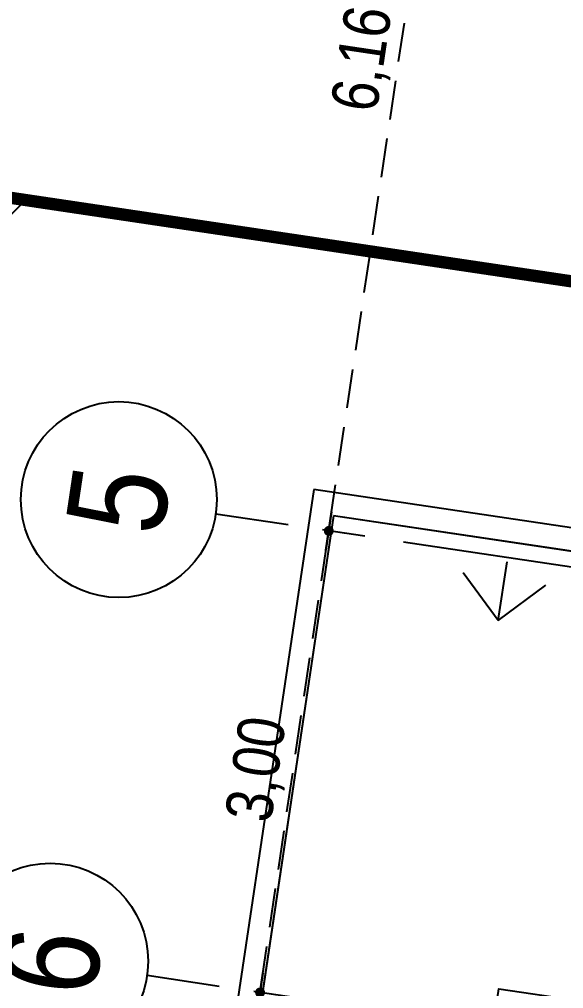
# Model space of a CAD drawing. Header units: millimetres. Extents: x 338 to 506, y 179 to 335.
# Drawn here: x 394.65 to 398.15, y 277.67 to 283.9 of the extents above; entities that cross this region are included whole.
import ezdxf
from ezdxf.enums import TextEntityAlignment as Align

# ---------------------------------------------------------------- set-up
doc = ezdxf.new("R2010")
doc.units = ezdxf.units.MM
doc.linetypes.add('CENTER', pattern=[2, 1.25, -0.25, 0.25, -0.25])
doc.linetypes.add('DASHED2', pattern=[0.375, 0.25, -0.125])
for name, color, linetype in [('ANDEN', 251, 'Continuous'), ('COTAS', 30, 'Continuous'), ('EJES_DE_COLUMNA', 255, 'DASHED2'), ('MUROS', 32, 'Continuous'), ('REJAS', 151, 'Continuous'), ('TEXTOS', 7, 'Continuous')]:
    doc.layers.add(name, color=color, linetype=linetype)
doc.styles.get("Standard").update_dxf_attribs({"font": 'ARIALUNI.ttf'})
doc.styles.add('TECHNIC', font='txt')
doc.dimstyles.new('CONSTRUIME', dxfattribs={"dimtxt": 0.09, "dimasz": 0.027, "dimexe": 0.04, "dimexo": 0.1, "dimgap": 0.04, "dimtad": 1, "dimtih": 1, "dimtoh": 1, "dimdec": 4, "dimzin": 5, "dimdsep": 46, "dimtxsty": 'Standard', "dimcen": -0.05, "dimclrd": 253, "dimclre": 253, "dimclrt": 7, "dimadec": 0, "dimazin": 0, "dimtfac": 1, "dimtdec": 4, "dimtmove": 2, "dimatfit": 3, "dimfxl": 1, "dimtolj": 1, "dimarcsym": 0})

# ---------------------------------------------------------------- blocks, each defined once
blk = doc.blocks.new('EJES_CORTES')
at = {"layer": 'TEXTOS'}
blk.add_line((-21.9219, 4.1078), (-22.5911, 4.6073), dxfattribs=at)
at = {"layer": 'TEXTOS', "linetype": 'CENTER', "const_width": 0.0792}
blk.add_lwpolyline([(-21.9219, 0.2971), (-21.9219, 4.2577)], dxfattribs=at)
blk = doc.blocks.new('*X992')
at = {"color": 0}
for q in [(98.1805, 102.8223), (98.1805, 102.2835), (98.2921, 102.5529)]:
    blk.add_line((97.9111, 102.5529), q, dxfattribs=at)
blk = doc.blocks.new('ARROW')
at = {"layer": 'COTAS', "color": 1}
blk.add_line((2.5, 0), (-2.5, 0), dxfattribs=at)
at = {"layer": 'COTAS', "color": 1, "const_width": 0.635}
blk.add_lwpolyline([(-0.32, 0, 1), (0.32, 0, 1)], format="xyb", close=True, dxfattribs=at)
blk = doc.blocks.new('*U1061')
at = {"layer": 'EJES_DE_COLUMNA', "color": 7, "style": 'TECHNIC'}
blk.add_text('7,51', height=0.3, dxfattribs=at).set_placement((722.4301, 199.0935))
blk = doc.blocks.new('*D654')
at = {"layer": 'DEFPOINTS', "color": 0, "transparency": 16777216}
for p in [(726.5408, 199.0013), (719.0272, 198.789), (726.5408, 198.789)]:
    blk.add_point(p, dxfattribs=at)
at = {"layer": 'EJES_DE_COLUMNA', "color": 253, "transparency": 16777216}
for p, q in [((719.0272, 198.9013), (719.0272, 199.0413)), ((726.5408, 198.9013), (726.5408, 199.0413)), ((719.0772, 199.0013), (726.4908, 199.0013))]:
    blk.add_line(p, q, dxfattribs=at)
at = {"transparency": 16777216}
blk.add_blockref('*U1061', (0, 0), dxfattribs=at)
at = {"layer": 'EJES_DE_COLUMNA', "color": 253, "transparency": 16777216, "xscale": 0.05, "yscale": 0.05, "zscale": 0.05, "rotation": 180}
blk.add_blockref('ARROW', (719.0272, 199.0013), dxfattribs=at)
at = {"layer": 'EJES_DE_COLUMNA', "color": 253, "transparency": 16777216, "xscale": 0.05, "yscale": 0.05, "zscale": 0.05}
blk.add_blockref('ARROW', (726.5408, 199.0013), dxfattribs=at)
blk = doc.blocks.new('*U1062')
at = {"layer": 'EJES_DE_COLUMNA', "color": 7, "style": 'TECHNIC'}
blk.add_text('3,00', height=0.3, dxfattribs=at).set_placement((727.6233, 199.0935))
blk = doc.blocks.new('*D655')
at = {"layer": 'DEFPOINTS', "color": 0, "transparency": 16777216}
for p in [(729.5408, 199.0013), (726.5408, 198.789), (729.5408, 198.789)]:
    blk.add_point(p, dxfattribs=at)
at = {"layer": 'EJES_DE_COLUMNA', "color": 253, "transparency": 16777216}
for p, q in [((726.5408, 198.9013), (726.5408, 199.0413)), ((729.5408, 198.9013), (729.5408, 199.0413)), ((726.5908, 199.0013), (729.4908, 199.0013))]:
    blk.add_line(p, q, dxfattribs=at)
at = {"transparency": 16777216}
blk.add_blockref('*U1062', (0, 0), dxfattribs=at)
at = {"layer": 'EJES_DE_COLUMNA', "color": 253, "transparency": 16777216, "xscale": 0.05, "yscale": 0.05, "zscale": 0.05, "rotation": 180}
blk.add_blockref('ARROW', (726.5408, 199.0013), dxfattribs=at)
at = {"layer": 'EJES_DE_COLUMNA', "color": 253, "transparency": 16777216, "xscale": 0.05, "yscale": 0.05, "zscale": 0.05}
blk.add_blockref('ARROW', (729.5408, 199.0013), dxfattribs=at)
blk = doc.blocks.new('*U1063')
at = {"layer": 'EJES_DE_COLUMNA', "color": 7, "style": 'TECHNIC'}
blk.add_text('6,16', height=0.3, dxfattribs=at).set_placement((732.24, 199.0935))
blk = doc.blocks.new('*D656')
at = {"layer": 'DEFPOINTS', "color": 0, "transparency": 16777216}
for p in [(735.7051, 199.0013), (729.5408, 198.789), (735.7051, 198.789)]:
    blk.add_point(p, dxfattribs=at)
at = {"layer": 'EJES_DE_COLUMNA', "color": 253, "transparency": 16777216}
for p, q in [((729.5408, 198.9013), (729.5408, 199.0413)), ((735.7051, 198.9013), (735.7051, 199.0413)), ((729.5908, 199.0013), (735.6551, 199.0013))]:
    blk.add_line(p, q, dxfattribs=at)
at = {"transparency": 16777216}
blk.add_blockref('*U1063', (0, 0), dxfattribs=at)
at = {"layer": 'EJES_DE_COLUMNA', "color": 253, "transparency": 16777216, "xscale": 0.05, "yscale": 0.05, "zscale": 0.05, "rotation": 180}
blk.add_blockref('ARROW', (729.5408, 199.0013), dxfattribs=at)
at = {"layer": 'EJES_DE_COLUMNA', "color": 253, "transparency": 16777216, "xscale": 0.05, "yscale": 0.05, "zscale": 0.05}
blk.add_blockref('ARROW', (735.7051, 199.0013), dxfattribs=at)
blk = doc.blocks.new('EJES_ESTRUCTURALES')
at = {"layer": 'EJES_DE_COLUMNA', "color": 9, "linetype": 'CENTER'}
for p, q in [((726.54081, 131.2663), (726.54081, 199.7363)), ((729.54081, 131.2663), (729.54081, 199.7363))]:
    blk.add_line(p, q, dxfattribs=at)
at = {"layer": 'EJES_DE_COLUMNA', "color": 9, "linetype": 'Continuous'}
for centre in [(726.54081, 200.3663), (729.54081, 200.3663)]:
    blk.add_circle(centre, 0.63, dxfattribs=at)
at = {"layer": 'EJES_DE_COLUMNA', "color": 1, "style": 'TECHNIC'}
for s, p in [('6', (726.54081, 200.3663)), ('5', (729.54081, 200.3663))]:
    blk.add_text(s, height=0.63, dxfattribs=at).set_placement(p, align=Align.MIDDLE)
at = {"layer": 'EJES_DE_COLUMNA'}
for base, p1, p2, picture, middle in [((726.54081, 199.00127), (719.02721, 198.78901), (726.54081, 198.78901), '*D654', (722.78401, 199.21737)), ((729.54081, 199.00127), (726.54081, 198.78901), (729.54081, 198.78901), '*D655', (728.04081, 199.21737)), ((735.70507, 199.00127), (729.54081, 198.78901), (735.70507, 198.78901), '*D656', (732.62294, 199.21737))]:
    dim = blk.add_linear_dim(base=base, p1=p1, p2=p2, dimstyle='CONSTRUIME', override={"dimtxt": 0.3, "dimasz": 0.05}, dxfattribs=at)
    dim.commit()
    dim.dimension.update_dxf_attribs({"geometry": picture, "text_midpoint": middle})
blk = doc.blocks.new('A$C7152A42C')
at = {"layer": 'ANDEN'}
for p, q in [((98.56987, 103.85105), (87.00627, 103.85105)), ((98.56987, 101.70105), (98.56987, 103.85105)), ((98.41987, 103.70105), (87.15627, 103.70105)), ((98.41987, 101.70105), (98.41987, 103.70105))]:
    blk.add_line(p, q, dxfattribs=at)
blk.add_lwpolyline([(98.41987, 103.70105), (87.15627, 103.70105), (87.15627, 102.20105), (87.15627, 101.70105), (88.40627, 101.70105), (88.40627, 102.20105), (95.56987, 102.20105), (95.56987, 101.70105), (98.41987, 101.70105)], close=True, dxfattribs=at)
at = {"layer": 'ANDEN', "color": 251, "linetype": 'Continuous'}
blk.add_blockref('*X992', (0, 0), dxfattribs=at)
at = {"layer": 'EJES_DE_COLUMNA'}
blk.add_blockref('EJES_ESTRUCTURALES', (-631.22088, -95.28525), dxfattribs=at)
at = {"layer": 'REJAS'}
blk.add_blockref('EJES_CORTES', (122.05847, 101.85105), dxfattribs=at)

msp = doc.modelspace()

# ---------------------------------------------------------------- block references
at = {"layer": 'MUROS', "color": 32, "rotation": 81.53046525965426}
msp.add_blockref('A$C7152A42C', (484.7482, 168.0844), dxfattribs=at)

doc.saveas('drawing.dxf')
